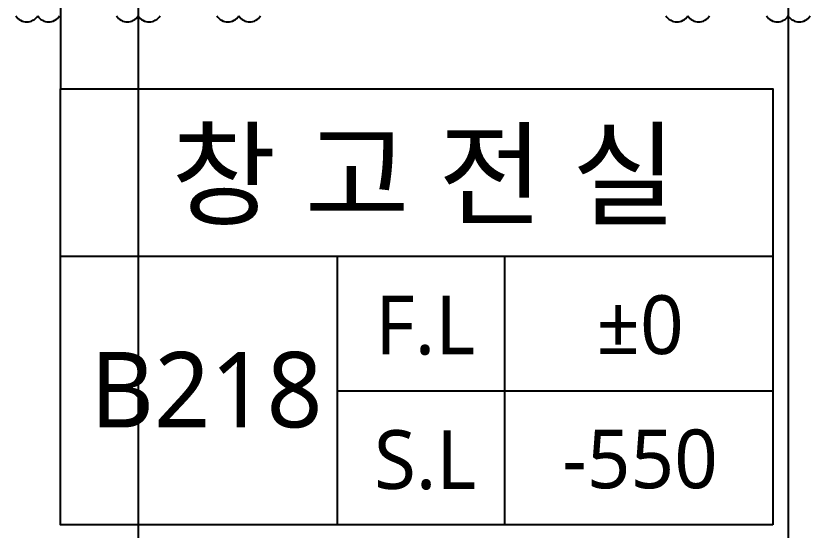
# Model space of a CAD drawing. Header units: millimetres. Extents: x 367092 to 767578, y 396038 to 811791.
# Drawn here: x 479293 to 491141, y 420444 to 428106 of the extents above; entities that cross this region are included whole.
import ezdxf
from ezdxf.enums import TextEntityAlignment as Align

# ---------------------------------------------------------------- set-up
doc = ezdxf.new("R2010")
doc.units = ezdxf.units.MM
doc.header["$LTSCALE"] = 100
doc.header["$MEASUREMENT"] = 0
doc.linetypes.add('CENTER', pattern=[2, 1.25, -0.25, 0.25, -0.25])
doc.layers.get('0').update_dxf_attribs({"linetype": 'CONTINUOUS'})
for name, color, linetype in [('CEN(ST)', 1, 'CENTER'), ('ELE-6', 8, 'CONTINUOUS'), ('LED', 7, 'CONTINUOUS'), ('TEXT(실명)', 3, 'CONTINUOUS'), ('TEXT-기입', 6, 'CONTINUOUS'), ('TITLE', 7, 'CONTINUOUS')]:
    doc.layers.add(name, color=color, linetype=linetype)
doc.styles.add('CGS', font='cgse', dxfattribs={"bigfont": 'cgs'})
doc.styles.add('나눔바른고딕', font='NanumBarunGothic.ttf')
doc.dimstyles.new('NDIM 1200', dxfattribs={"dimscale": 500, "dimtxt": 3, "dimasz": 1, "dimexe": 2, "dimexo": 2, "dimgap": 1, "dimtad": 1, "dimdec": 0, "dimdsep": 46, "dimtxsty": 'CGS', "dimblk": 'DOT0', "dimcen": 1, "dimdle": 8, "dimclrd": 2, "dimclre": 2, "dimclrt": 2, "dimadec": 0, "dimazin": 0, "dimtfac": 1, "dimtdec": 0, "dimtix": 1, "dimtmove": 2, "dimatfit": 3, "dimldrblk": 'DOT0', "dimfxl": 1, "dimtolj": 1, "dimtzin": 0, "dimlwd": -1, "dimlwe": -1, "dimarcsym": 0})

# ---------------------------------------------------------------- blocks, each defined once
blk = doc.blocks.new('A$C51E23882')
at = {"layer": 'TITLE'}
blk.add_lwpolyline([(8500, 0), (0, 0), (0, 5200), (8500, 5200)], close=True, dxfattribs=at)
for points in [[(8500, 3200), (0, 3200)], [(3300, 3200), (3300, 0)], [(5300, 3200), (5300, 0)], [(3300, 1600), (8500, 1600)]]:
    blk.add_lwpolyline(points, dxfattribs=at)
at = {"layer": 'TITLE', "style": '나눔바른고딕'}
for s, p in [('F.L', (4351.6, 2378.1)), ('S.L', (4351.6, 778.1))]:
    blk.add_text(s, height=700, dxfattribs=at).set_placement(p, align=Align.MIDDLE)
blk = doc.blocks.new('DOT0')
blk.add_line((-3, 0), (3, 0))
at = {"color": 6}
blk.add_circle((0, 0), 0.75, dxfattribs=at)

msp = doc.modelspace()

# ---------------------------------------------------------------- linework, layer by layer
at = {"layer": 'CEN(ST)', "ltscale": 1000}
msp.add_line((481117.8, 499911.1), (481117.8, 418443.5), dxfattribs=at)
at = {"layer": 'CEN(ST)', "ltscale": 10000}
msp.add_line((490816.5, 499911.1), (490816.5, 418443.5), dxfattribs=at)
at = {"layer": 'ELE-6', "ltscale": 10000}
for centre in [(479455.3, 428208.5), (479780.3, 428208.5), (480955.3, 428208.5), (481280.3, 428208.5), (482455.3, 428208.5), (482780.3, 428208.5), (489154, 428208.5), (489479, 428208.5), (490654, 428208.5), (490979, 428208.5)]:
    msp.add_arc(centre, 192, 212.17212, 327.82788, dxfattribs=at)

# ---------------------------------------------------------------- block references
at = {"xscale": 1.25, "yscale": 1.25, "zscale": 1.25}
msp.add_blockref('A$C51E23882', (479959.3, 420520.5), dxfattribs=at)

# ---------------------------------------------------------------- texts
at = {"layer": 'TEXT(실명)', "style": '나눔바른고딕'}
msp.add_text('창 고 전 실', height=1250, dxfattribs=at).set_placement((485381.5, 425763.1), align=Align.MIDDLE)
at = {"layer": 'TEXT-기입', "style": '나눔바른고딕'}
for s, height, p in [('±0', 875, (488604.5, 423505.3)), ('B218', 1125, (482135.9, 422537.1)), ('-550', 875, (488604.5, 421505.3))]:
    msp.add_text(s, height=height, dxfattribs=at).set_placement(p, align=Align.MIDDLE)

# ---------------------------------------------------------------- leaders
at = {"layer": 'LED', "ltscale": 10000}
msp.add_leader([(479959.3, 437582.2), (479959.3, 427020.5)], dimstyle='NDIM 1200', override={"dimasz": 0.4, "dimtad": 0, "dimclrd": 256, "dimldrblk": 'Dot'}, dxfattribs=at)

doc.saveas('drawing.dxf')
